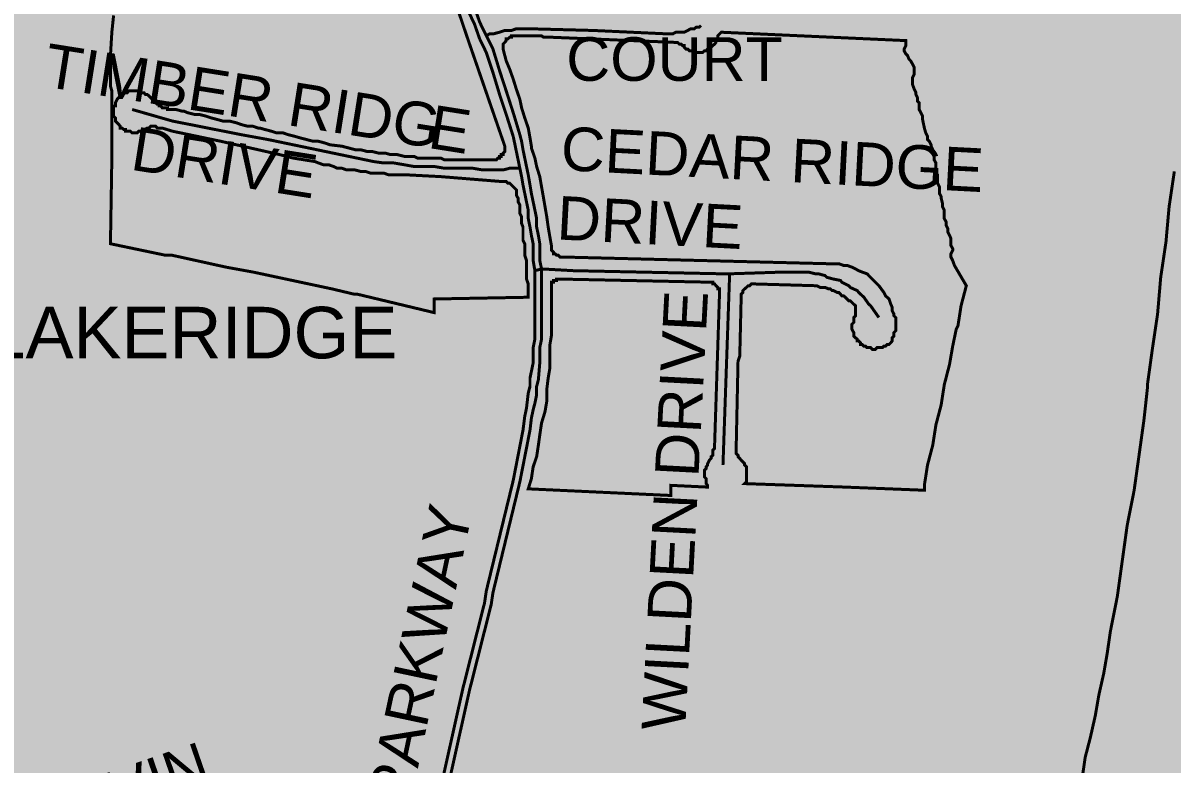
# Model space of a CAD drawing. Header units: millimetres. Extents: x 10 to 1080, y 12 to 847.
# Drawn here: x 454.4 to 512.4, y 407.3 to 444.7 of the extents above; entities that cross this region are included whole.
import ezdxf

# ---------------------------------------------------------------- set-up
doc = ezdxf.new("R2010")
doc.units = ezdxf.units.MM

msp = doc.modelspace()

# ---------------------------------------------------------------- hatches: boundary and pattern name
at = {"layer": 'H', "linetype": 'CONTINUOUS'}
for points in [[(802.375, 724.076), (804.333, 708.572), (819.82, 705.362), (834.637, 704.674), (846.243, 705.362), (859.861, 713.74), (871.467, 723.388), (876.635, 727.287), (891.452, 733.125), (894.662, 722.806), (899.231, 711.2), (902.458, 678.268), (906.939, 654.985), (912.777, 635.6), (903.041, 631.79), (870.797, 623.394), (843.703, 613.075), (834.037, 605.614), (852.17, 570.142), (848.607, 566.244), (849.207, 566.244), (834.637, 551.692), (840.475, 538.815), (802.711, 488.438), (802.217, 489.126), (800.435, 493.007), (798.83, 497.082), (795.355, 502.25), (792.215, 505.213), (789.005, 508.088), (786.289, 511.722), (784.437, 515.532), (783.078, 519.677), (782.391, 521.723), (780.874, 525.78), (778.334, 530.348), (775.794, 533.735), (773.007, 536.875), (769.955, 539.75), (766.727, 542.378), (763.27, 544.83), (759.707, 547.123), (755.985, 549.24), (754.115, 550.333), (752.263, 551.356), (750.305, 552.45), (748.365, 553.473), (746.407, 554.478), (744.467, 555.502), (742.615, 556.507), (740.657, 557.618), (739.652, 558.13), (732.525, 556.436), (732.79, 544.583), (726.264, 530.86), (723.142, 524.334), (722.207, 519.765), (722.877, 514.015), (725.593, 511.052), (734.219, 509.182), (736.177, 508.935), (733.302, 494.965), (732.278, 489.126), (728.98, 480.236), (737.605, 465.243), (747.518, 446.193), (733.548, 450.338), (730.409, 438.062), (720.76, 407.158), (717.885, 398.268), (714.745, 388.108), (713.475, 387.174), (712.047, 376.096), (715.945, 344.77), (716.615, 324.026), (716.439, 318.682), (723.388, 318.435), (731.608, 319.705), (737.358, 321.557), (743.373, 323.25), (749.635, 324.273), (754.962, 326.39), (761.488, 331.47), (750.641, 308.786), (742.95, 291.677), (741.257, 289.313), (754.715, 277.195), (760.801, 272.292), (760.73, 272.115), (769.444, 264.583), (777.487, 249.678), (794.597, 237.155), (804.333, 230.293), (811.777, 224.032), (798.054, 219.957), (781.473, 215.988), (770.043, 212.602), (757.502, 208.033), (746.072, 201.172), (734.06, 195.404), (725.082, 194.91), (725.258, 194.134), (725.593, 192.105), (725.752, 188.048), (725.17, 184.062), (724.905, 183.392), (714.587, 181.698), (699.17, 173.743), (696.295, 178.312), (682.078, 173.143), (680.879, 176.53), (652.868, 161.713), (660.647, 138.007), (660.4, 137.83), (656.749, 135.467), (653.203, 133.103), (649.552, 130.722), (645.918, 128.358), (642.285, 125.977), (638.634, 123.702), (635, 121.32), (631.349, 118.957), (627.803, 116.664), (624.152, 114.3), (620.942, 115.394), (619.584, 117.51), (618.402, 119.556), (617.22, 121.744), (616.038, 123.702), (614.68, 125.977), (613.569, 128.27), (612.299, 130.475), (610.958, 132.415), (609.424, 134.197), (608.154, 136.066), (606.795, 138.254), (605.367, 140.035), (603.673, 143.087), (601.892, 144.445), (599.863, 145.715), (598.17, 147.496), (596.724, 149.26), (595.118, 151.042), (593.513, 152.647), (591.22, 153.846), (589.439, 155.187), (587.675, 156.545), (586.052, 158.415), (585.717, 160.778), (585.047, 162.895), (584.112, 165.1), (582.172, 166.194), (580.549, 167.887), (579.543, 169.845), (578.785, 171.962), (577.762, 173.902), (576.668, 175.772), (575.398, 177.553), (573.775, 178.982), (571.659, 182.457), (568.784, 186.778), (566.932, 189.988), (565.82, 194.486), (564.462, 203.87), (563.704, 208.527), (563.88, 211.332), (563.704, 215.477), (563.457, 217.77), (563.28, 220.133), (563.368, 222.426), (563.28, 224.614), (562.857, 227.418), (561.675, 229.694), (560.828, 232.586), (561.428, 234.774), (561.852, 237.825), (561.922, 240.206), (561.587, 242.658), (561.763, 245.286), (562.01, 247.65), (561.852, 250.278), (561.164, 254.423), (561.922, 257.052), (562.522, 259.256), (562.275, 261.532), (561.499, 263.56), (560.405, 265.518), (559.805, 267.882), (559.223, 270.175), (557.953, 273.297), (556.26, 274.92), (554.814, 277.53), (554.39, 280), (553.72, 282.363), (552.962, 284.656), (551.85, 286.508), (550.668, 288.713), (549.222, 291.165), (547.194, 292.947), (545.412, 294.552), (543.56, 296.422), (543.719, 298.697), (542.537, 300.655), (540.42, 302.348), (538.057, 304.976), (535.34, 306.405), (532.553, 307.763), (530.26, 309.545), (528.232, 310.903), (526.874, 312.755), (526.45, 314.872), (524.51, 315.807), (522.305, 316.054), (518.248, 316.565), (515.779, 316.9), (513.592, 317.324), (511.387, 317.923), (508.935, 318.17), (507.153, 316.988), (506.465, 314.96), (505.037, 313.267), (503.255, 311.997), (501.897, 310.303), (500.292, 308.698), (498.422, 307.587), (496.658, 306.07), (495.212, 304.377), (494.453, 302.348), (493.942, 299.896), (493.607, 297.603), (493.942, 295.24), (494.453, 293.123), (495.212, 290.83), (495.723, 288.625), (494.03, 286.508), (493.342, 284.304), (491.649, 281.693), (489.462, 280.846), (485.14, 280.423), (481.577, 280.582), (479.637, 281.852), (478.102, 283.457), (476.673, 285.08), (475.068, 286.773), (472.863, 287.267), (470.658, 286.685), (468.965, 285.238), (467.184, 283.88), (465.067, 282.875), (463.462, 281.34), (464.732, 279.488), (466.602, 278.306), (468.63, 277.372), (469.724, 275.502), (468.877, 273.385), (467.095, 272.027), (463.973, 269.663), (462.104, 268.058), (460.075, 266.876), (457.958, 266.1), (455.665, 265.606), (452.702, 266.277), (450.674, 267.212), (448.469, 267.635), (444.835, 268.482), (442.718, 268.993), (440.514, 268.393), (436.792, 268.217), (434.763, 268.905), (432.805, 269.998), (431.465, 271.78), (432.647, 273.72), (433.405, 275.925), (433.317, 278.218), (432.805, 280.335), (432.894, 282.963), (431.959, 285.327), (428.925, 284.568), (426.72, 283.88), (424.603, 283.457), (421.375, 283.968), (419.188, 284.392), (417.072, 284.903), (415.025, 285.926), (412.838, 286.685), (410.792, 287.62), (409.698, 289.56), (409.875, 291.765), (410.298, 293.97), (410.298, 296.157), (409.61, 298.203), (408.252, 300.143), (406.4, 301.66), (404.53, 303.107), (402.837, 304.712), (400.897, 305.823), (399.715, 307.675), (400.297, 309.792), (399.962, 311.997), (397.845, 313.355), (395.905, 314.537), (394.547, 316.318), (393.1, 318.1), (391.672, 319.793), (390.225, 321.398), (388.108, 322.668), (386.592, 324.185), (385.057, 325.878), (383.452, 327.325), (381.582, 328.595), (379.465, 329.265), (378.125, 331.047), (378.037, 333.252), (377.349, 335.368), (375.92, 336.973), (374.05, 338.332), (372.11, 339.425), (370.152, 340.536), (368.035, 341.383), (365.919, 341.965), (363.555, 341.63), (361.615, 340.607), (359.745, 338.914), (357.875, 337.82), (355.935, 336.797), (353.818, 335.703), (351.878, 334.522), (350.255, 332.652), (348.915, 330.8), (347.98, 328.754), (347.133, 326.637), (345.599, 325.032), (343.323, 324.785), (340.184, 324.785), (337.732, 325.367), (335.615, 324.185), (334.522, 322.333), (334.433, 320.128), (334.098, 317.923), (332.899, 315.807), (331.805, 313.866), (330.958, 311.75), (330.712, 309.545), (330.288, 307.252), (329.935, 304.976), (329.688, 302.683), (329.018, 300.39), (328.083, 298.203), (327.325, 296.157), (327.06, 293.97), (328.665, 292.347), (329.935, 290.583), (328.665, 288.802), (326.39, 287.955), (323.25, 287.778), (321.045, 288.29), (319.864, 290.23), (318.682, 292.276), (316.812, 293.705), (314.025, 294.975), (311.732, 295.487), (309.615, 295.91), (307.763, 297.092), (306.405, 299.05), (305.47, 300.99), (304.712, 303.107), (303.689, 305.135), (301.995, 306.405), (300.302, 307.852), (298.962, 309.545), (297.268, 307.94), (296.422, 305.894), (293.282, 304.2), (291.5, 305.558), (289.648, 306.828), (287.69, 307.852), (287.267, 309.968), (287.69, 312.173), (285.75, 313.09), (283.457, 313.602), (281.34, 314.202), (279.224, 315.295), (278.642, 317.5), (277.954, 319.617), (276.013, 321.222), (274.144, 319.793), (272.874, 317.923), (269.998, 319.193), (268.217, 320.64), (266.435, 321.98), (263.984, 324.45), (262.202, 325.72), (260.862, 327.484), (261.108, 329.688), (261.867, 331.893), (262.714, 334.01), (262.467, 337.644), (261.532, 339.602), (260.597, 341.718), (258.992, 343.323), (255.94, 345.352), (253.065, 346.71), (251.195, 347.892), (249.167, 348.827), (248.92, 351.032), (250.19, 352.884), (251.707, 354.842), (254.088, 354.93), (255.782, 356.358), (257.969, 356.623), (260.174, 357.117), (261.444, 359.234), (261.779, 361.527), (261.62, 363.732), (260.438, 365.584), (258.992, 367.277), (256.117, 367.63), (255.429, 369.746), (254.088, 371.44), (252.307, 372.957), (250.525, 374.227), (248.497, 374.826), (247.138, 376.767), (248.162, 378.707), (247.385, 381), (245.78, 382.517), (245.622, 384.81), (244.687, 386.75), (243.575, 388.796), (242.235, 390.56), (241.035, 392.43), (239.518, 394.212), (239.43, 396.416), (240.453, 398.533), (240.612, 401.144), (240.788, 403.86), (239.43, 405.888), (238.584, 408.005), (236.467, 409.452), (235.038, 411.304), (233.08, 412.838), (233.168, 415.202), (234.103, 417.318), (235.462, 419.276), (236.978, 421.04), (238.072, 422.998), (237.825, 425.274), (237.49, 427.902), (236.22, 429.683), (234.527, 431.377), (232.657, 433.246), (230.628, 434.587), (229.182, 436.28), (227.489, 437.815), (226.219, 439.667), (224.79, 441.537), (223.943, 443.742), (222.92, 445.77), (220.98, 447.216), (218.775, 448.557), (216.57, 449.827), (214.365, 450.25), (212.249, 450.427), (209.797, 450.515), (206.163, 450.427), (203.87, 451.026), (201.595, 450.338), (199.972, 448.31), (201.665, 446.705), (199.549, 444.588), (196.938, 445.347), (194.822, 445.435), (192.105, 444.923), (189.054, 445.012), (187.202, 443.406), (184.908, 442.472), (182.88, 441.113), (181.01, 439.596), (179.317, 438.15), (177.288, 437.056), (175.084, 436.457), (173.055, 435.522), (170.762, 434.675), (168.575, 434.852), (166.793, 436.545), (165.947, 438.82), (165.259, 440.937), (163.142, 442.048), (160.955, 442.56), (158.574, 442.383), (156.369, 441.713), (154.005, 440.778), (151.377, 440.267), (148.59, 440.267), (146.385, 439.843), (145.45, 437.727), (145.115, 435.522), (142.663, 436.122), (142.152, 438.326), (140.458, 439.932), (138.43, 441.113), (136.472, 442.207), (134.285, 442.807), (131.745, 442.048), (128.605, 441.537), (126.153, 441.872), (123.525, 441.784), (121.497, 442.983), (120.05, 444.588), (117.775, 445.012), (116.082, 446.528), (116.152, 448.822), (114.124, 450.938), (112.607, 453.214), (111.425, 454.995), (110.155, 456.777), (108.797, 458.47), (107.527, 460.252), (106.257, 461.945), (104.898, 463.726), (103.54, 465.42), (102.182, 467.113), (100.842, 468.806), (99.572, 470.57), (98.213, 472.264), (95.585, 475.738), (93.133, 479.213), (90.682, 482.776), (88.477, 486.41), (86.448, 490.132), (84.578, 494.03), (83.062, 498.016), (81.527, 502.92), (80.433, 507.065), (79.498, 511.298), (78.74, 515.532), (78.228, 519.853), (77.805, 524.175), (77.558, 528.496), (77.47, 532.8), (77.558, 534.917), (77.558, 537.122), (77.717, 539.238), (77.893, 541.443), (78.052, 543.56), (78.317, 545.765), (78.564, 547.882), (79.252, 552.115), (80.098, 556.348), (81.192, 560.582), (82.374, 564.727), (84.402, 570.054), (86.448, 573.793), (87.63, 575.645), (117.687, 575.645), (138.007, 572.435), (144.445, 544.23), (141.905, 543.225), (154.764, 537.88), (160.443, 536.028), (171.185, 535.693), (189.318, 535.34), (206.834, 533.912), (226.06, 527.897), (227.842, 532.888), (253.912, 548.552), (259.239, 550.333), (265.677, 550.668), (269.575, 552.115), (277.019, 556.772), (283.122, 559.223), (290.989, 559.982), (306.317, 558.553), (306.652, 558.288), (307.005, 558.624), (310.885, 558.888), (317.659, 563.122), (325.543, 568.113), (333.745, 573.528), (338.825, 576.827), (341.365, 576.756), (344.928, 576.068), (348.492, 574.71), (351.949, 572.858), (355.759, 569.718), (358.228, 566.173), (359.234, 564.303), (360.257, 562.363), (362.462, 558.8), (365.425, 555.925), (369.993, 554.32), (376.255, 554.478), (378.46, 554.902), (380.577, 555.325), (382.782, 555.748), (384.898, 556.013), (387.773, 556.436), (392.007, 557.107), (396.064, 558.042), (400.138, 559.135), (404.107, 560.405), (408.005, 561.852), (411.903, 563.457), (415.713, 565.238), (419.435, 567.09), (423.069, 569.048), (424.18, 569.63), (421.128, 576.333), (406.224, 573.952), (411.057, 595.383), (409.452, 607.06), (401.408, 603.85), (401.832, 611.893), (404.618, 612.74), (404.195, 626.022), (394.882, 630.432), (373.539, 618.737), (369.482, 635.67), (377.19, 651.845), (407.405, 673.276), (407.829, 671.23), (482.177, 704.003), (500.715, 623.323), (501.227, 623.57), (505.372, 625.863), (509.182, 627.892), (512.992, 630.008), (516.802, 632.037), (520.612, 634.065), (522.552, 635.088), (524.422, 636.094), (526.362, 637.117), (528.232, 638.14), (530.172, 639.233), (532.042, 640.256), (534.335, 641.438), (544.495, 629.585), (550.422, 631.613), (546.523, 639.568), (541.532, 645.336), (541.602, 645.407), (545.412, 647.453), (549.222, 649.57), (553.032, 651.598), (556.772, 653.627), (560.582, 655.743), (564.392, 657.772), (568.202, 659.888), (572.012, 661.917), (575.733, 664.034), (579.543, 666.15), (583.353, 668.196), (587.163, 670.313), (590.885, 672.342), (596.724, 674.458), (601.133, 674.458), (603.338, 674.458), (605.455, 674.37), (607.642, 674.194), (609.847, 674.123), (611.964, 674.035), (614.168, 673.858), (616.373, 673.7), (618.49, 673.612), (620.695, 673.435), (622.882, 673.347), (624.999, 673.276), (629.32, 673.188), (633.642, 673.276), (637.875, 673.523), (642.108, 673.947), (646.254, 674.617), (650.399, 675.728), (653.627, 676.734), (657.684, 678.18), (661.67, 679.873), (665.568, 681.743), (669.378, 683.772), (673.1, 685.976), (676.734, 688.252), (680.297, 690.704), (683.683, 693.42), (687.07, 696.136), (690.192, 699.1), (693.332, 702.063), (696.207, 705.273), (699.082, 708.572), (701.71, 711.958), (705.785, 710.53), (709.842, 708.995), (713.74, 707.214), (717.638, 705.362), (721.448, 703.333), (723.988, 701.798), (729.403, 707.302), (742.35, 719.578), (751.999, 718.908), (767.503, 733.725), (785.618, 751.84), (797.207, 740.234), (802.375, 724.076), (802.375, 724.076)], [(531.865, 510.205), (534.67, 510.205), (538.48, 510.205), (538.568, 510.205), (538.639, 510.205), (538.727, 510.117), (538.815, 510.117), (538.903, 510.028), (538.903, 509.94), (538.992, 509.87), (538.992, 509.782), (539.062, 509.782), (538.992, 506.642), (538.903, 503.855), (538.815, 497.082), (538.727, 494.206), (538.639, 491.243), (538.48, 483.023), (538.48, 482.935), (538.48, 482.847), (538.48, 482.776), (538.392, 482.688), (538.304, 482.6), (538.304, 482.512), (538.215, 482.512), (538.145, 482.424), (537.968, 482.424), (528.32, 482.688), (523.152, 482.6), (520.788, 482.6), (520.7, 482.6), (520.277, 482.6), (519.254, 482.512), (519.095, 482.424), (518.918, 482.424), (518.742, 482.353), (518.672, 482.265), (518.583, 482.177), (518.495, 482.088), (518.495, 482), (518.407, 482), (518.407, 481.93), (518.319, 481.93), (518.319, 481.842), (518.319, 481.753), (518.248, 481.753), (518.248, 481.665), (518.248, 481.577), (518.16, 481.577), (518.16, 481.506), (518.16, 481.418), (518.248, 481.33), (518.248, 481.242), (518.248, 481.154), (518.248, 481.083), (518.248, 480.995), (518.319, 480.995), (518.319, 480.907), (518.319, 480.818), (518.407, 480.818), (518.407, 480.73), (518.407, 480.66), (518.495, 480.66), (518.583, 480.572), (518.672, 480.483), (518.742, 480.483), (518.742, 480.395), (518.83, 480.395), (518.918, 480.395), (518.918, 480.307), (519.007, 480.307), (519.095, 480.307), (519.165, 480.307), (519.254, 480.307), (519.342, 480.307), (519.43, 480.307), (519.518, 480.307), (519.589, 480.307), (519.677, 480.307), (519.677, 480.395), (519.765, 480.395), (519.853, 480.395), (519.853, 480.483), (519.942, 480.483), (520.012, 480.483), (520.012, 480.572), (520.1, 480.572), (520.1, 480.66), (520.188, 480.66), (520.188, 480.73), (520.277, 480.73), (520.277, 480.818), (520.365, 480.907), (520.435, 480.995), (520.435, 481.083), (520.524, 481.083), (520.524, 481.154), (520.612, 481.154), (520.7, 481.242), (520.788, 481.242), (520.788, 481.33), (520.859, 481.33), (520.947, 481.33), (521.035, 481.33), (521.123, 481.33), (521.212, 481.33), (521.282, 481.33), (521.282, 481.418), (521.37, 481.418), (521.458, 481.418), (521.547, 481.418), (523.24, 481.506), (524.175, 481.506), (524.51, 481.506), (528.32, 481.418), (533.488, 481.33), (538.057, 481.242), (538.145, 481.242), (538.215, 481.154), (538.304, 481.154), (538.392, 481.083), (538.392, 480.995), (538.48, 480.907), (538.304, 470.923), (538.145, 464.573), (538.145, 462.88), (538.145, 459.405), (538.057, 455.683), (537.968, 453.143), (537.88, 450.003), (537.88, 449.068), (537.88, 446.952), (537.792, 443.988), (537.722, 439.596), (537.722, 438.82), (537.722, 437.903), (537.545, 428.502), (537.545, 425.962), (537.457, 419.77), (537.457, 418.253), (537.457, 417.583), (537.457, 416.983), (537.457, 416.313), (537.457, 415.713), (537.457, 415.043), (537.457, 414.355), (537.457, 413.773), (537.457, 413.085), (537.457, 412.415), (537.457, 409.875), (537.457, 409.187), (537.457, 407.917), (537.457, 407.247), (537.457, 407.07), (537.457, 406.576), (537.457, 405.977), (537.457, 405.306), (537.457, 405.218), (537.457, 405.13), (537.457, 405.042), (537.369, 404.883), (537.369, 404.795), (537.298, 404.707), (537.298, 404.618), (537.21, 404.53), (537.21, 404.46), (537.122, 404.372), (537.034, 404.283), (536.945, 404.283), (536.875, 404.195), (536.787, 404.107), (536.698, 404.107), (536.61, 404.036), (536.522, 404.036), (536.452, 403.948), (536.363, 403.948), (536.275, 403.948), (535.764, 403.772), (535.34, 403.684), (534.829, 403.613), (534.335, 403.437), (533.912, 403.348), (533.735, 403.348), (533.4, 403.26), (532.888, 403.19), (532.465, 403.102), (531.954, 403.013), (531.53, 402.925), (531.019, 402.766), (530.684, 402.766), (530.525, 402.678), (530.102, 402.59), (529.59, 402.502), (529.078, 402.502), (528.655, 402.414), (528.144, 402.343), (527.632, 402.255), (527.473, 402.255), (527.209, 402.167), (526.715, 402.078), (520.788, 401.99), (517.984, 401.99), (517.984, 400.65), (523.328, 400.808), (527.632, 400.897), (527.72, 400.897), (527.808, 400.897), (527.808, 400.808), (527.985, 400.808), (528.055, 400.72), (528.055, 400.65), (528.144, 400.562), (528.232, 400.473), (528.232, 400.385), (528.232, 400.297), (528.32, 399.874), (528.408, 399.38), (528.479, 398.868), (528.479, 398.357), (528.479, 397.845), (528.479, 397.334), (528.479, 396.84), (528.479, 396.328), (528.479, 396.064), (528.408, 395.817), (528.408, 395.305), (528.32, 394.794), (528.232, 394.3), (528.055, 393.788), (527.985, 393.277), (527.808, 392.853), (527.72, 392.342), (527.562, 391.83), (527.385, 391.407), (527.138, 390.913), (526.962, 390.49), (522.905, 391.583), (522.728, 391.672), (517.984, 392.942), (517.137, 393.277), (514.597, 394.212), (509.693, 395.57), (507.4, 396.152), (505.46, 397.175), (505.707, 398.18), (506.042, 399.203), (506.307, 400.297), (506.554, 401.32), (506.818, 402.414), (507.065, 403.437), (507.312, 404.46), (507.577, 405.553), (507.824, 406.576), (508, 407.67), (508.247, 408.693), (508.512, 409.787), (508.67, 410.81), (508.935, 411.903), (509.094, 412.926), (509.27, 414.02), (509.605, 415.802), (509.852, 417.583), (510.117, 419.347), (510.452, 421.128), (510.699, 422.91), (510.963, 424.692), (511.122, 426.297), (511.122, 426.473), (511.387, 428.237), (511.634, 430.018), (511.81, 431.888), (512.057, 433.67), (512.233, 435.434), (512.48, 437.215), (512.48, 437.903), (512.657, 438.997), (512.815, 440.778), (512.992, 442.63), (513.168, 444.412), (513.327, 446.193), (513.415, 447.975), (513.592, 449.827), (513.662, 452.208), (513.662, 454.572), (513.592, 456.953), (513.415, 459.916), (513.415, 460.34), (512.815, 464.22), (512.745, 471.84), (512.745, 487.927), (512.657, 509.517), (514.597, 509.517), (515.197, 509.517), (515.197, 510.364), (520.7, 510.293), (527.385, 510.205), (527.985, 510.205), (528.479, 510.205), (531.865, 510.205), (531.865, 510.205)], [(460.252, 451.185), (460.322, 451.185), (460.498, 451.185), (460.587, 451.185), (460.675, 451.185), (460.745, 451.185), (460.834, 451.273), (460.922, 451.273), (461.01, 451.273), (461.098, 451.362), (461.169, 451.362), (461.257, 451.362), (461.345, 451.362), (461.433, 451.362), (461.522, 451.362), (461.592, 451.362), (461.945, 451.273), (463.462, 450.938), (469.053, 449.827), (472.264, 449.245), (472.352, 449.245), (472.44, 449.245), (472.528, 449.245), (472.599, 449.157), (472.687, 449.157), (472.863, 449.157), (472.952, 449.157), (473.022, 449.157), (473.11, 449.157), (473.71, 449.157), (473.798, 449.157), (473.869, 449.157), (473.957, 449.157), (474.045, 449.157), (474.133, 449.157), (474.222, 449.157), (474.292, 449.157), (474.38, 449.157), (474.468, 449.157), (474.557, 449.157), (474.645, 449.068), (474.715, 449.068), (474.804, 448.98), (474.892, 448.98), (474.98, 448.91), (475.068, 448.822), (475.139, 448.733), (475.139, 448.645), (475.227, 448.557), (475.227, 448.486), (475.315, 448.398), (476.832, 443.9), (478.702, 438.485), (478.702, 438.397), (478.702, 438.326), (478.702, 438.238), (478.614, 438.15), (478.614, 438.062), (478.525, 438.062), (478.525, 437.974), (478.455, 437.974), (478.455, 437.903), (478.367, 437.903), (478.278, 437.815), (478.19, 437.815), (478.102, 437.815), (478.032, 437.815), (477.943, 437.815), (477.855, 437.815), (476.673, 437.815), (476.409, 437.815), (476.25, 437.815), (476.074, 437.815), (475.915, 437.815), (475.65, 437.815), (475.492, 437.903), (475.227, 437.903), (475.068, 437.903), (474.892, 437.903), (474.715, 437.903), (474.292, 437.903), (474.133, 437.974), (473.869, 437.974), (473.622, 437.974), (473.287, 438.062), (472.952, 438.062), (472.687, 438.15), (472.352, 438.15), (472.017, 438.238), (471.752, 438.238), (471.417, 438.326), (471.17, 438.326), (470.835, 438.397), (470.482, 438.485), (469.9, 438.573), (469.635, 438.662), (469.3, 438.75), (469.053, 438.75), (468.718, 438.82), (468.365, 438.908), (468.118, 438.997), (467.783, 439.085), (467.519, 439.173), (467.184, 439.173), (466.937, 439.244), (466.602, 439.332), (466.337, 439.42), (466.249, 439.42), (466.002, 439.508), (465.755, 439.508), (465.402, 439.596), (465.155, 439.667), (464.82, 439.755), (464.485, 439.755), (464.22, 439.843), (463.885, 439.932), (463.638, 440.02), (463.285, 440.09), (463.038, 440.09), (462.703, 440.178), (462.527, 440.267), (462.439, 440.267), (462.104, 440.355), (461.945, 440.355), (461.857, 440.355), (461.768, 440.355), (461.68, 440.355), (461.68, 440.443), (461.592, 440.443), (461.522, 440.443), (461.433, 440.443), (461.345, 440.514), (461.257, 440.514), (461.257, 440.602), (461.169, 440.602), (461.098, 440.69), (461.01, 440.778), (460.922, 440.866), (460.834, 440.937), (460.745, 441.025), (460.675, 441.113), (460.587, 441.113), (460.498, 441.202), (460.41, 441.202), (460.322, 441.202), (460.252, 441.29), (460.163, 441.29), (460.075, 441.29), (459.899, 441.29), (459.828, 441.29), (459.74, 441.29), (459.652, 441.202), (459.564, 441.202), (459.405, 441.113), (459.317, 441.025), (459.317, 440.937), (459.228, 440.937), (459.14, 440.866), (459.052, 440.69), (459.052, 440.602), (459.052, 440.514), (458.982, 440.514), (458.982, 440.443), (458.982, 440.355), (458.982, 440.178), (458.982, 440.09), (458.982, 440.02), (459.052, 439.932), (459.052, 439.843), (459.052, 439.755), (459.14, 439.667), (459.228, 439.596), (459.317, 439.508), (459.317, 439.42), (459.405, 439.42), (459.475, 439.332), (459.564, 439.332), (459.564, 439.244), (459.652, 439.244), (459.74, 439.244), (459.828, 439.244), (459.899, 439.173), (459.987, 439.173), (460.075, 439.173), (460.163, 439.173), (460.252, 439.244), (460.322, 439.244), (460.41, 439.244), (460.498, 439.332), (460.587, 439.332), (460.675, 439.42), (460.745, 439.42), (460.834, 439.508), (460.922, 439.508), (461.098, 439.508), (461.169, 439.42), (461.257, 439.42), (461.345, 439.42), (461.433, 439.42), (461.945, 439.244), (462.792, 439.085), (464.397, 438.75), (467.36, 438.062), (468.03, 437.903), (469.142, 437.727), (469.3, 437.638), (469.565, 437.55), (469.812, 437.55), (470.059, 437.48), (470.235, 437.392), (470.482, 437.392), (470.747, 437.303), (470.994, 437.303), (471.17, 437.303), (471.417, 437.215), (471.682, 437.215), (471.928, 437.127), (472.105, 437.127), (472.352, 437.127), (472.599, 437.127), (472.863, 437.056), (473.11, 437.056), (473.287, 437.056), (473.534, 437.056), (473.798, 437.056), (475.492, 436.968), (478.525, 436.704), (478.614, 436.704), (478.702, 436.704), (478.79, 436.704), (478.878, 436.633), (478.949, 436.633), (479.037, 436.545), (479.125, 436.457), (479.213, 436.368), (479.302, 436.28), (479.302, 436.21), (479.302, 436.033), (479.372, 435.857), (479.372, 435.698), (479.46, 435.522), (479.46, 435.363), (479.46, 435.187), (479.46, 435.098), (479.548, 434.94), (479.548, 434.763), (479.548, 434.587), (479.637, 434.428), (479.637, 434.252), (479.637, 434.093), (479.637, 433.917), (479.637, 433.74), (479.725, 433.582), (479.725, 433.405), (479.725, 433.246), (479.725, 433.07), (479.725, 432.982), (479.795, 432.735), (479.795, 432.47), (479.795, 432.223), (479.795, 432.047), (479.795, 431.8), (479.884, 431.553), (479.884, 431.288), (479.884, 431.13), (479.884, 430.865), (475.139, 430.777), (475.139, 430.107), (471.258, 431.042), (471.082, 431.042), (469.988, 431.288), (466.002, 432.135), (464.644, 432.4), (461.945, 432.982), (461.592, 432.982), (458.805, 433.582), (458.893, 437.903), (458.893, 439.508), (458.893, 439.843), (458.893, 440.178), (458.893, 440.267), (458.893, 440.355), (458.893, 440.866), (458.893, 441.29), (458.805, 441.537), (458.805, 441.872), (458.805, 443.054), (458.893, 444.253), (458.982, 445.1), (458.982, 445.77), (459.052, 446.617), (459.052, 446.705), (459.052, 447.71), (459.052, 448.486), (458.982, 449.245), (459.052, 450.092), (459.052, 450.338), (459.14, 450.674), (459.14, 450.938), (459.14, 451.185), (459.14, 451.873), (459.14, 452.12), (459.14, 452.367), (459.14, 452.455), (459.475, 452.455), (459.475, 452.367), (459.405, 452.296), (459.475, 452.208), (459.475, 452.12), (459.475, 452.032), (459.475, 451.944), (459.475, 451.873), (459.564, 451.785), (459.564, 451.697), (459.652, 451.608), (459.652, 451.52), (459.74, 451.52), (459.828, 451.45), (459.828, 451.362), (459.899, 451.362), (459.987, 451.273), (460.075, 451.273), (460.163, 451.185), (460.252, 451.185), (460.252, 451.185)], [(481.665, 444.077), (480.219, 444.077), (479.795, 445.347), (479.372, 444.077), (478.032, 444.077), (479.125, 443.23), (478.702, 441.872), (479.795, 442.718), (480.995, 441.872), (480.572, 443.23), (481.665, 444.077), (481.665, 444.077)], [(498.845, 443.318), (498.934, 443.142), (499.022, 443.054), (499.11, 442.895), (499.198, 442.807), (499.269, 442.63), (499.357, 442.472), (499.357, 442.383), (499.357, 442.207), (499.357, 442.136), (499.269, 441.96), (499.269, 441.784), (499.269, 441.625), (499.357, 441.36), (499.445, 441.202), (499.445, 441.113), (499.533, 440.937), (499.533, 440.778), (499.622, 440.69), (499.622, 440.514), (499.622, 440.355), (499.692, 440.178), (499.78, 440.02), (499.78, 439.843), (499.868, 439.42), (499.957, 439.173), (500.045, 438.997), (500.045, 438.82), (500.115, 438.75), (500.204, 438.573), (500.204, 438.485), (500.292, 438.326), (500.38, 438.15), (500.38, 437.903), (500.38, 437.815), (500.468, 437.638), (500.468, 437.48), (500.468, 437.392), (500.468, 437.127), (500.539, 437.056), (500.539, 436.968), (500.539, 436.792), (500.539, 436.633), (500.627, 436.457), (500.627, 436.368), (500.627, 436.21), (500.627, 436.122), (500.715, 435.945), (500.715, 435.857), (500.803, 435.61), (500.803, 435.434), (500.892, 435.275), (500.892, 435.187), (500.892, 435.01), (500.892, 434.852), (500.962, 434.675), (500.962, 434.516), (501.05, 434.34), (501.05, 434.164), (501.138, 434.005), (501.227, 433.828), (501.227, 433.67), (501.227, 433.493), (501.315, 433.317), (501.315, 433.246), (501.227, 433.07), (501.227, 432.894), (501.315, 432.735), (501.385, 432.47), (501.985, 431.465), (501.738, 430.442), (501.562, 429.436), (501.474, 429.26), (501.315, 428.413), (501.138, 427.478), (500.892, 426.473), (500.715, 425.45), (500.468, 424.427), (500.292, 423.422), (500.045, 422.398), (499.868, 421.393), (499.868, 421.128), (495.882, 421.305), (490.802, 421.464), (490.89, 421.552), (490.89, 421.64), (490.89, 421.728), (490.89, 421.816), (490.89, 421.887), (490.89, 421.975), (490.89, 422.063), (490.89, 422.152), (490.89, 422.24), (490.89, 422.31), (490.802, 422.398), (490.802, 422.487), (490.732, 422.575), (490.643, 422.663), (490.555, 422.734), (490.467, 422.822), (490.467, 422.91), (490.379, 422.998), (490.379, 423.086), (490.379, 423.157), (490.379, 423.245), (490.379, 423.333), (490.379, 423.422), (490.379, 423.51), (490.467, 427.655), (490.555, 427.902), (490.643, 430.865), (490.643, 430.953), (490.643, 431.042), (490.732, 431.13), (490.732, 431.2), (490.802, 431.288), (490.89, 431.377), (490.978, 431.465), (491.067, 431.465), (491.155, 431.553), (491.225, 431.553), (491.314, 431.553), (494.365, 431.465), (494.453, 431.465), (494.612, 431.377), (494.7, 431.377), (494.788, 431.377), (494.877, 431.377), (495.035, 431.288), (495.124, 431.288), (495.212, 431.2), (495.3, 431.2), (495.459, 431.13), (495.547, 431.13), (495.635, 431.042), (495.723, 430.953), (495.812, 430.953), (495.882, 430.865), (495.97, 430.777), (496.058, 430.706), (496.147, 430.706), (496.235, 430.618), (496.305, 430.53), (496.394, 430.442), (496.394, 430.354), (496.394, 430.283), (496.394, 430.195), (496.394, 430.107), (496.394, 430.018), (496.394, 429.93), (496.305, 429.86), (496.305, 429.772), (496.305, 429.683), (496.305, 429.595), (496.235, 429.507), (496.235, 429.436), (496.235, 429.348), (496.235, 429.26), (496.305, 429.084), (496.305, 429.013), (496.305, 428.925), (496.394, 428.837), (496.482, 428.748), (496.482, 428.66), (496.57, 428.66), (496.658, 428.59), (496.658, 428.502), (496.729, 428.502), (496.817, 428.413), (496.905, 428.413), (496.993, 428.325), (497.082, 428.325), (497.152, 428.325), (497.24, 428.237), (497.417, 428.237), (497.505, 428.325), (497.575, 428.325), (497.752, 428.325), (497.84, 428.413), (497.928, 428.413), (497.999, 428.502), (498.087, 428.502), (498.175, 428.59), (498.263, 428.66), (498.263, 428.748), (498.263, 428.837), (498.352, 428.925), (498.352, 429.013), (498.352, 429.084), (498.422, 429.172), (498.422, 429.26), (498.422, 429.348), (498.422, 429.436), (498.422, 429.595), (498.422, 429.683), (498.422, 429.772), (498.422, 429.86), (498.352, 429.93), (498.352, 430.018), (498.263, 430.195), (498.263, 430.283), (498.263, 430.354), (498.175, 430.53), (498.087, 430.777), (497.928, 430.953), (497.84, 431.13), (497.575, 431.465), (497.417, 431.624), (497.24, 431.8), (497.152, 431.888), (496.993, 432.047), (496.729, 432.135), (496.57, 432.223), (496.394, 432.312), (496.235, 432.4), (495.97, 432.47), (495.812, 432.47), (495.547, 432.558), (495.388, 432.558), (495.124, 432.558), (494.965, 432.558), (481.665, 432.894), (481.577, 432.894), (481.489, 432.894), (481.418, 432.982), (481.33, 432.982), (481.242, 433.07), (481.154, 433.07), (481.154, 433.158), (481.065, 433.246), (481.065, 433.317), (481.065, 433.405), (480.995, 433.917), (480.907, 434.428), (480.818, 434.94), (480.73, 435.434), (480.642, 435.945), (480.572, 436.457), (480.483, 436.968), (480.307, 437.48), (480.219, 437.903), (480.06, 438.397), (480.06, 438.485), (479.972, 438.908), (479.884, 439.42), (479.725, 439.932), (479.548, 440.443), (479.46, 440.866), (479.302, 441.36), (479.125, 441.872), (478.949, 442.383), (478.79, 442.807), (478.614, 443.406), (478.614, 443.477), (478.614, 443.565), (478.614, 443.653), (478.702, 443.742), (478.79, 443.83), (478.79, 443.9), (478.878, 443.9), (478.949, 443.988), (479.037, 443.988), (479.037, 444.077), (479.125, 444.077), (479.213, 444.077), (479.302, 444.077), (479.372, 444.077), (479.46, 444.077), (479.548, 444.077), (479.972, 444.077), (480.06, 444.077), (480.219, 444.077), (480.307, 444.077), (480.395, 444.077), (480.483, 444.077), (480.572, 444.077), (480.642, 443.988), (480.818, 443.988), (480.907, 443.988), (483.023, 443.9), (487.257, 443.742), (487.345, 443.742), (487.415, 443.742), (487.504, 443.653), (487.592, 443.653), (487.68, 443.565), (487.768, 443.565), (487.768, 443.477), (487.839, 443.406), (487.927, 443.406), (488.015, 443.318), (488.103, 443.318), (488.192, 443.318), (488.262, 443.23), (488.35, 443.23), (488.438, 443.23), (488.527, 443.23), (488.615, 443.23), (488.685, 443.23), (488.774, 443.318), (488.862, 443.318), (488.95, 443.406), (489.038, 443.406), (489.109, 443.477), (489.197, 443.565), (489.285, 443.653), (489.373, 443.742), (489.373, 443.83), (489.462, 443.9), (489.462, 443.988), (489.462, 444.077), (489.62, 444.253), (498.934, 443.83), (498.934, 443.653), (498.934, 443.565), (498.845, 443.406), (498.845, 443.318), (498.845, 443.318)], [(463.885, 439.244), (462.439, 439.244), (462.015, 440.514), (461.592, 439.244), (460.252, 439.244), (461.345, 438.397), (460.922, 437.056), (462.015, 437.903), (463.215, 437.056), (462.792, 438.397), (463.885, 439.244), (463.885, 439.244)], [(469.9, 437.974), (468.454, 437.974), (468.03, 439.244), (467.607, 437.974), (466.249, 437.974), (467.36, 437.127), (466.937, 435.786), (468.03, 436.633), (469.212, 435.786), (468.789, 437.127), (469.9, 437.974), (469.9, 437.974)], [(480.395, 436.88), (478.949, 436.88), (478.525, 438.15), (478.102, 436.88), (476.762, 436.88), (477.855, 436.033), (477.432, 434.675), (478.525, 435.522), (479.725, 434.675), (479.302, 436.033), (480.395, 436.88), (480.395, 436.88)], [(483.447, 433.74), (482, 433.74), (481.577, 435.01), (481.154, 433.74), (479.795, 433.74), (480.907, 432.894), (480.483, 431.553), (481.577, 432.4), (482.759, 431.553), (482.335, 432.894), (483.447, 433.74), (483.447, 433.74)], [(493.007, 431.288), (491.578, 431.288), (491.155, 432.558), (490.732, 431.288), (489.373, 431.288), (490.467, 430.442), (490.044, 429.084), (491.155, 429.93), (492.337, 429.084), (491.913, 430.442), (493.007, 431.288), (493.007, 431.288)], [(488.95, 421.393), (488.95, 421.305), (487.08, 421.393), (487.08, 420.882), (479.884, 421.217), (480.06, 421.728), (480.148, 422.31), (480.307, 422.822), (480.395, 423.422), (480.483, 423.933), (480.572, 424.515), (480.73, 425.115), (480.818, 425.626), (480.818, 426.208), (480.907, 426.808), (480.995, 427.32), (480.995, 427.902), (480.995, 428.502), (481.065, 429.013), (481.065, 429.595), (481.065, 430.195), (481.065, 430.706), (481.065, 431.288), (481.065, 431.377), (481.065, 431.465), (481.065, 431.553), (481.065, 431.624), (481.154, 431.624), (481.154, 431.712), (481.242, 431.712), (481.33, 431.712), (481.33, 431.8), (481.418, 431.8), (481.489, 431.8), (489.109, 431.624), (489.197, 431.624), (489.197, 431.553), (489.285, 431.553), (489.373, 431.465), (489.462, 431.377), (489.462, 431.288), (489.532, 431.288), (489.532, 431.2), (489.532, 431.13), (489.532, 431.042), (489.285, 423.422), (489.285, 423.333), (489.285, 423.245), (489.197, 423.157), (489.197, 423.086), (489.197, 422.998), (489.197, 422.91), (489.109, 422.822), (489.109, 422.734), (489.038, 422.663), (488.95, 422.487), (488.95, 422.398), (488.862, 422.31), (488.862, 422.24), (488.774, 422.152), (488.774, 422.063), (488.774, 421.975), (488.774, 421.887), (488.774, 421.816), (488.862, 421.728), (488.862, 421.64), (488.862, 421.552), (488.862, 421.464), (488.95, 421.393), (488.95, 421.393)], [(480.995, 427.143), (479.548, 427.143), (479.125, 428.413), (478.702, 427.143), (477.344, 427.143), (478.455, 426.297), (478.032, 424.938), (479.125, 425.785), (480.307, 424.938), (479.884, 426.297), (480.995, 427.143), (480.995, 427.143)], [(492.848, 424.268), (491.402, 424.268), (490.978, 425.538), (490.555, 424.268), (489.197, 424.268), (490.308, 423.422), (489.885, 422.063), (490.978, 422.91), (492.16, 422.063), (491.737, 423.422), (492.848, 424.268), (492.848, 424.268)], [(489.197, 409.787), (487.768, 409.787), (487.345, 411.057), (486.922, 409.787), (485.563, 409.787), (486.657, 408.94), (486.234, 407.582), (487.345, 408.428), (488.527, 407.582), (488.103, 408.94), (489.197, 409.787), (489.197, 409.787)]]:
    msp.add_hatch(color=256, dxfattribs=at).paths.add_polyline_path(points)

# ---------------------------------------------------------------- linework, layer by layer
at = {"layer": 'P'}
for points, const_width in [([(569.965, 654.138), (569.965, 546.029), (569.965, 437.903), (461.927, 437.903), (353.818, 437.903), (353.818, 492.002), (353.818, 546.029), (353.818, 654.138), (461.927, 654.138), (569.965, 654.138)], 0.602), ([(507.4, 584.041), (508.582, 574.305), (509.005, 569.736), (509.517, 562.028), (509.852, 552.379), (509.852, 546.029), (509.764, 542.219), (509.252, 529.855), (508.829, 515.796), (508.406, 505.46), (508.071, 497.681), (507.912, 492.76), (507.559, 484.135), (507.224, 473.975), (506.642, 463.391), (506.218, 457.8), (505.619, 450.268), (504.102, 436.298), (502.744, 425.291), (501.138, 415.378), (499.78, 407.247), (498.757, 401.585)], 0.376), ([(511.298, 514.526), (511.21, 508.088), (511.122, 500.38), (511.034, 493.36), (511.034, 487.345), (510.946, 480.748), (510.875, 475.156), (510.875, 468.63), (510.699, 455.26), (510.611, 449.333), (510.275, 443.159), (510.028, 439.508), (509.764, 436.633), (509.252, 431.553), (508.335, 424.692), (507.312, 417.759), (506.042, 411.057), (504.948, 405.218)], 0.376), ([(475.227, 449.933), (475.315, 449.58), (475.386, 449.333), (475.65, 448.575), (475.809, 448.063), (476.321, 446.617), (476.585, 446.123), (476.744, 445.611), (476.92, 445.188), (477.167, 444.676), (477.432, 443.918)], 0.151), ([(475.562, 450.003), (475.65, 449.756), (475.738, 449.421), (475.985, 448.663), (476.162, 448.151), (476.656, 446.705), (476.92, 446.193), (477.079, 445.77), (477.255, 445.276), (477.432, 444.765), (477.767, 444.077)], 0.151), ([(475.315, 448.398), (476.832, 443.918), (478.702, 438.503), (478.702, 438.415), (478.702, 438.326), (478.702, 438.238), (478.614, 438.15), (478.614, 438.079), (478.525, 438.079), (478.525, 437.991), (478.437, 437.991), (478.437, 437.903), (478.349, 437.903), (478.278, 437.815), (478.19, 437.815), (478.102, 437.815), (478.014, 437.815), (477.926, 437.815), (477.855, 437.815), (476.656, 437.815), (476.409, 437.815), (476.232, 437.815), (476.074, 437.815), (475.897, 437.815), (475.65, 437.815), (475.474, 437.903), (475.227, 437.903), (475.051, 437.903), (474.892, 437.903), (474.715, 437.903), (474.292, 437.903), (474.116, 437.991), (473.869, 437.991), (473.622, 437.991), (473.269, 438.079), (472.934, 438.079), (472.687, 438.15), (472.352, 438.15), (471.999, 438.238), (471.752, 438.238), (471.417, 438.326), (471.152, 438.326), (470.817, 438.415), (470.482, 438.503), (469.882, 438.573), (469.635, 438.662), (469.3, 438.75), (469.036, 438.75), (468.701, 438.838), (468.365, 438.926), (468.118, 438.997), (467.766, 439.085), (467.519, 439.173), (467.184, 439.173), (466.919, 439.261), (466.584, 439.349), (466.337, 439.42), (466.249, 439.42), (466.002, 439.508), (465.737, 439.508), (465.402, 439.596), (465.155, 439.685), (464.802, 439.773), (464.467, 439.773), (464.22, 439.843), (463.885, 439.932), (463.621, 440.02), (463.285, 440.108), (463.038, 440.108), (462.686, 440.196), (462.527, 440.267), (462.439, 440.267), (462.104, 440.355), (461.927, 440.355), (461.839, 440.355), (461.768, 440.355), (461.68, 440.355), (461.68, 440.443), (461.592, 440.443), (461.504, 440.443), (461.416, 440.443), (461.345, 440.531), (461.257, 440.531), (461.257, 440.619), (461.169, 440.619), (461.081, 440.69), (460.992, 440.778), (460.922, 440.866), (460.834, 440.955), (460.745, 441.043), (460.657, 441.113), (460.569, 441.113), (460.498, 441.202), (460.41, 441.202), (460.322, 441.202), (460.234, 441.29), (460.146, 441.29), (460.075, 441.29), (459.899, 441.29), (459.811, 441.29), (459.722, 441.29), (459.652, 441.202), (459.564, 441.202), (459.387, 441.113), (459.299, 441.043), (459.299, 440.955), (459.228, 440.955), (459.14, 440.866), (459.052, 440.69), (459.052, 440.619), (459.052, 440.531), (458.964, 440.531), (458.964, 440.443), (458.964, 440.355), (458.964, 440.196), (458.964, 440.108), (458.964, 440.02), (459.052, 439.932), (459.052, 439.843), (459.052, 439.773), (459.14, 439.685), (459.228, 439.596), (459.299, 439.508), (459.299, 439.42), (459.387, 439.42), (459.475, 439.349), (459.564, 439.349), (459.564, 439.261), (459.652, 439.261), (459.722, 439.261), (459.811, 439.261), (459.899, 439.173), (459.987, 439.173), (460.075, 439.173), (460.146, 439.173), (460.234, 439.261), (460.322, 439.261), (460.41, 439.261), (460.498, 439.349), (460.569, 439.349), (460.657, 439.42), (460.745, 439.42), (460.834, 439.508), (460.922, 439.508), (461.081, 439.508), (461.169, 439.42), (461.257, 439.42), (461.345, 439.42), (461.416, 439.42), (461.927, 439.261), (462.774, 439.085), (464.379, 438.75), (467.342, 438.079), (468.03, 437.903), (469.124, 437.727), (469.3, 437.656), (469.547, 437.568), (469.812, 437.568), (470.059, 437.48), (470.235, 437.392), (470.482, 437.392), (470.729, 437.303), (470.994, 437.303), (471.152, 437.303), (471.417, 437.233), (471.664, 437.233), (471.928, 437.145), (472.087, 437.145), (472.352, 437.145), (472.599, 437.145), (472.846, 437.056), (473.11, 437.056), (473.269, 437.056), (473.534, 437.056), (473.781, 437.056), (475.474, 436.968), (478.525, 436.721), (478.614, 436.721), (478.702, 436.721), (478.772, 436.721), (478.861, 436.633), (478.949, 436.633), (479.037, 436.545), (479.125, 436.457), (479.196, 436.386), (479.284, 436.298), (479.284, 436.21), (479.284, 436.033), (479.372, 435.875), (479.372, 435.698), (479.46, 435.539), (479.46, 435.363), (479.46, 435.187), (479.46, 435.116), (479.548, 434.94), (479.548, 434.763), (479.548, 434.605), (479.619, 434.428), (479.619, 434.269), (479.619, 434.093), (479.619, 433.917), (479.619, 433.758), (479.707, 433.582), (479.707, 433.423), (479.707, 433.246), (479.707, 433.07), (479.707, 432.999), (479.795, 432.735), (479.795, 432.488), (479.795, 432.223), (479.795, 432.065), (479.795, 431.8), (479.884, 431.553), (479.884, 431.306), (479.884, 431.13), (479.884, 430.883), (475.139, 430.795), (475.139, 430.107), (471.241, 431.042), (471.082, 431.042), (469.971, 431.306), (466.002, 432.153), (464.644, 432.4), (461.927, 432.999), (461.592, 432.999), (458.805, 433.582), (458.876, 437.903), (458.876, 439.508), (458.876, 439.843), (458.876, 440.196), (458.876, 440.267), (458.876, 440.355), (458.876, 440.866), (458.876, 441.29), (458.805, 441.537), (458.805, 441.889), (458.805, 443.071), (458.876, 444.253), (458.964, 445.1)], 0.151), ([(477.767, 444.077), (477.926, 444.165), (478.102, 444.165), (478.437, 444.253), (478.702, 444.341), (478.861, 444.341), (479.037, 444.341), (479.284, 444.429), (479.372, 444.429), (479.548, 444.429), (479.707, 444.429), (479.884, 444.429), (483.182, 444.341), (486.992, 444.165), (487.08, 444.165), (487.168, 444.165), (487.327, 444.253), (487.415, 444.253), (487.592, 444.253), (487.662, 444.253), (487.751, 444.253), (487.927, 444.341), (488.086, 444.429), (488.262, 444.429), (488.35, 444.5), (488.509, 444.5), (488.597, 444.588)], 0.151), ([(477.767, 444.077), (478.102, 443.406), (478.437, 442.313), (478.772, 441.29), (479.125, 440.196), (479.46, 439.085), (479.548, 438.75), (479.619, 438.326), (479.795, 437.48)], 0.151), ([(498.845, 443.318), (498.934, 443.159), (499.022, 443.071), (499.092, 442.895), (499.181, 442.807), (499.269, 442.648), (499.357, 442.472), (499.357, 442.383), (499.357, 442.225), (499.357, 442.136), (499.269, 441.96), (499.269, 441.801), (499.269, 441.625), (499.357, 441.378), (499.445, 441.202), (499.445, 441.113), (499.516, 440.955), (499.516, 440.778), (499.604, 440.69), (499.604, 440.531), (499.604, 440.355), (499.692, 440.196), (499.78, 440.02), (499.78, 439.843), (499.868, 439.42), (499.939, 439.173), (500.027, 438.997), (500.027, 438.838), (500.115, 438.75), (500.204, 438.573), (500.204, 438.503), (500.292, 438.326), (500.362, 438.15), (500.362, 437.903), (500.362, 437.815), (500.451, 437.656), (500.451, 437.48), (500.451, 437.392), (500.451, 437.145), (500.539, 437.056), (500.539, 436.968), (500.539, 436.809), (500.539, 436.633), (500.627, 436.457), (500.627, 436.386), (500.627, 436.21), (500.627, 436.122), (500.715, 435.963), (500.715, 435.875), (500.786, 435.61), (500.786, 435.451), (500.874, 435.275), (500.874, 435.187), (500.874, 435.028), (500.874, 434.852), (500.962, 434.693), (500.962, 434.516), (501.05, 434.34), (501.05, 434.181), (501.138, 434.005), (501.209, 433.846), (501.209, 433.67), (501.209, 433.493), (501.297, 433.335), (501.297, 433.246), (501.209, 433.07), (501.209, 432.911), (501.297, 432.735), (501.385, 432.488), (501.985, 431.465), (501.721, 430.459), (501.562, 429.436), (501.474, 429.26), (501.297, 428.413), (501.138, 427.496), (500.874, 426.473), (500.715, 425.45), (500.451, 424.445), (500.292, 423.422), (500.027, 422.416), (499.868, 421.393), (499.868, 421.146), (495.882, 421.305), (490.802, 421.481), (490.89, 421.569), (490.89, 421.64), (490.89, 421.728), (490.89, 421.816), (490.89, 421.905), (490.89, 421.993), (490.89, 422.063), (490.89, 422.152), (490.89, 422.24), (490.89, 422.328), (490.802, 422.416), (490.802, 422.487), (490.714, 422.575), (490.626, 422.663), (490.555, 422.751), (490.467, 422.839), (490.467, 422.91), (490.379, 422.998), (490.379, 423.086), (490.379, 423.175), (490.379, 423.263), (490.379, 423.333), (490.379, 423.422), (490.379, 423.51), (490.467, 427.655), (490.555, 427.919), (490.626, 430.883), (490.626, 430.953), (490.626, 431.042), (490.714, 431.13), (490.714, 431.218), (490.802, 431.306), (490.89, 431.377), (490.978, 431.465), (491.049, 431.465), (491.137, 431.553), (491.225, 431.553), (491.314, 431.553), (494.365, 431.465), (494.436, 431.465), (494.612, 431.377), (494.7, 431.377), (494.788, 431.377), (494.859, 431.377), (495.035, 431.306), (495.124, 431.306), (495.212, 431.218), (495.282, 431.218), (495.459, 431.13), (495.547, 431.13), (495.635, 431.042), (495.706, 430.953), (495.794, 430.953), (495.882, 430.883), (495.97, 430.795), (496.058, 430.706), (496.129, 430.706), (496.217, 430.618), (496.305, 430.53), (496.394, 430.459), (496.394, 430.371), (496.394, 430.283), (496.394, 430.195), (496.394, 430.107), (496.394, 430.036), (496.394, 429.948), (496.305, 429.86), (496.305, 429.772), (496.305, 429.683), (496.305, 429.613), (496.217, 429.525), (496.217, 429.436), (496.217, 429.348), (496.217, 429.26), (496.305, 429.101), (496.305, 429.013), (496.305, 428.925), (496.394, 428.837), (496.482, 428.766), (496.482, 428.678), (496.552, 428.678), (496.641, 428.59), (496.641, 428.502), (496.729, 428.502), (496.817, 428.413), (496.905, 428.413), (496.976, 428.343), (497.064, 428.343), (497.152, 428.343), (497.24, 428.255), (497.399, 428.255), (497.487, 428.343), (497.575, 428.343), (497.752, 428.343), (497.822, 428.413), (497.911, 428.413), (497.999, 428.502), (498.087, 428.502), (498.175, 428.59), (498.246, 428.678), (498.246, 428.766), (498.246, 428.837), (498.334, 428.925), (498.334, 429.013), (498.334, 429.101), (498.422, 429.189), (498.422, 429.26), (498.422, 429.348), (498.422, 429.436), (498.422, 429.613), (498.422, 429.683), (498.422, 429.772), (498.422, 429.86), (498.334, 429.948), (498.334, 430.036), (498.246, 430.195), (498.246, 430.283), (498.246, 430.371), (498.175, 430.53), (498.087, 430.795), (497.911, 430.953), (497.822, 431.13), (497.575, 431.465), (497.399, 431.641), (497.24, 431.8), (497.152, 431.888), (496.976, 432.065), (496.729, 432.153), (496.552, 432.223), (496.394, 432.312), (496.217, 432.4), (495.97, 432.488), (495.794, 432.488), (495.547, 432.576), (495.371, 432.576), (495.124, 432.576), (494.947, 432.576), (481.665, 432.911), (481.577, 432.911), (481.489, 432.911), (481.401, 432.999), (481.312, 432.999), (481.242, 433.07), (481.154, 433.07), (481.154, 433.158), (481.065, 433.246), (481.065, 433.335), (481.065, 433.423), (480.977, 433.917), (480.889, 434.428), (480.818, 434.94), (480.73, 435.451), (480.642, 435.963), (480.554, 436.457), (480.466, 436.968), (480.307, 437.48), (480.219, 437.903), (480.042, 438.415), (480.042, 438.503), (479.972, 438.926), (479.884, 439.42), (479.707, 439.932), (479.548, 440.443), (479.46, 440.866), (479.284, 441.378), (479.125, 441.889), (478.949, 442.383), (478.772, 442.807), (478.614, 443.406), (478.614, 443.495), (478.614, 443.583), (478.614, 443.653), (478.702, 443.742), (478.772, 443.83), (478.772, 443.918), (478.861, 443.918), (478.949, 444.006), (479.037, 444.006), (479.037, 444.077), (479.125, 444.077), (479.196, 444.077), (479.284, 444.077), (479.372, 444.077), (479.46, 444.077), (479.548, 444.077), (479.972, 444.077), (480.042, 444.077), (480.219, 444.077), (480.307, 444.077), (480.395, 444.077), (480.466, 444.077), (480.554, 444.077), (480.642, 444.006), (480.818, 444.006), (480.889, 444.006), (483.006, 443.918), (487.239, 443.742), (487.327, 443.742), (487.415, 443.742), (487.504, 443.653), (487.592, 443.653), (487.662, 443.583), (487.751, 443.583), (487.751, 443.495), (487.839, 443.406), (487.927, 443.406), (488.015, 443.318), (488.086, 443.318), (488.174, 443.318), (488.262, 443.23), (488.35, 443.23), (488.438, 443.23), (488.509, 443.23), (488.597, 443.23), (488.685, 443.23), (488.774, 443.318), (488.862, 443.318), (488.932, 443.406), (489.021, 443.406), (489.109, 443.495), (489.197, 443.583), (489.285, 443.653), (489.356, 443.742), (489.356, 443.83), (489.444, 443.918), (489.444, 444.006), (489.444, 444.077), (489.62, 444.253), (498.934, 443.83), (498.934, 443.653), (498.934, 443.583), (498.845, 443.406), (498.845, 443.318), (498.845, 443.318)], 0.151), ([(477.432, 443.918), (477.767, 443.23), (478.102, 442.225), (478.437, 441.113), (478.772, 440.108), (479.125, 438.997), (479.196, 438.662), (479.284, 438.238), (479.46, 437.392)], 0.151), ([(459.899, 440.355), (461.927, 439.773), (465.402, 439.085), (466.76, 438.838), (472.087, 437.727), (472.599, 437.656), (473.11, 437.656), (473.622, 437.568), (474.116, 437.48), (474.627, 437.48), (475.139, 437.48), (475.65, 437.392), (476.162, 437.392), (476.585, 437.392), (477.079, 437.392), (477.591, 437.303), (478.102, 437.303), (478.614, 437.303), (478.949, 437.392), (479.284, 437.392), (479.46, 437.392)], 0.151), ([(569.965, 221.756), (461.927, 221.756), (353.818, 221.756), (353.818, 329.865), (353.818, 437.903), (461.927, 437.903), (569.965, 437.903), (569.965, 329.865), (569.965, 221.756)], 0.602), ([(479.46, 437.392), (479.548, 436.968), (479.619, 436.545), (479.707, 436.122), (479.795, 435.698), (479.884, 435.275), (479.884, 434.852), (479.972, 434.428), (480.042, 434.005), (480.131, 433.582), (480.131, 433.158), (480.131, 432.735), (480.219, 432.223)], 0.151), ([(479.795, 437.48), (479.884, 437.056), (479.972, 436.545), (480.042, 436.122), (480.131, 435.698), (480.219, 435.275), (480.307, 434.852), (480.307, 434.428), (480.395, 434.005), (480.466, 433.582), (480.466, 433.158), (480.466, 432.735), (480.554, 432.312)], 0.151), ([(507.824, 406.576), (507.982, 407.67), (508.247, 408.693), (508.494, 409.787), (508.67, 410.81), (508.917, 411.903), (509.094, 412.926), (509.252, 414.02), (509.605, 415.802), (509.852, 417.583), (510.099, 419.365), (510.452, 421.146), (510.699, 422.91), (510.946, 424.692), (511.122, 426.297), (511.122, 426.473), (511.369, 428.255), (511.634, 430.036), (511.792, 431.888), (512.057, 433.67), (512.216, 435.451), (512.48, 437.233)], 0.151), ([(480.219, 432.223), (480.219, 431.888), (480.219, 431.465), (480.219, 431.13), (480.219, 430.283), (480.219, 429.948), (480.219, 429.525), (480.219, 428.766), (480.131, 428.343), (480.131, 427.99), (480.131, 427.567), (479.972, 426.808), (479.972, 426.385), (479.884, 426.05), (479.795, 425.291), (479.707, 424.868), (479.619, 424.18), (479.125, 421.64), (477.767, 416.066), (477.679, 415.466), (476.585, 411.145), (475.227, 405.059)], 0.151), ([(480.554, 432.312), (480.554, 431.888), (480.554, 431.465), (480.554, 431.13), (480.554, 430.283), (480.554, 429.948), (480.554, 429.525), (480.554, 428.766), (480.466, 428.343), (480.466, 427.919), (480.466, 427.567), (480.395, 426.72), (480.307, 426.385), (480.307, 425.962), (480.219, 425.538), (480.131, 425.203), (480.042, 424.78), (479.972, 424.18), (479.46, 421.569), (478.102, 415.978), (478.014, 415.378), (476.92, 411.057), (475.562, 404.971)], 0.151), ([(480.219, 432.223), (480.554, 432.312)], 0.151), ([(480.554, 432.312), (482.159, 432.223), (489.708, 432.065), (490.044, 432.065)], 0.151), ([(490.044, 432.065), (489.708, 422.416)], 0.151), ([(490.044, 432.065), (492.742, 432.153), (492.919, 432.153), (493.254, 432.153), (493.43, 432.153), (493.589, 432.153), (493.765, 432.153), (493.854, 432.153), (494.012, 432.153), (494.365, 432.065), (494.524, 432.065), (494.859, 431.976), (494.947, 431.888), (495.282, 431.8), (495.635, 431.729), (495.706, 431.641), (496.058, 431.465), (496.129, 431.377), (496.482, 431.218), (496.552, 431.13), (496.817, 430.883), (497.064, 430.53), (497.152, 430.459), (497.399, 430.107), (497.575, 429.86)], 0.151), ([(488.932, 421.393), (488.932, 421.305), (487.08, 421.393), (487.08, 420.882), (479.884, 421.217), (480.042, 421.728), (480.131, 422.328), (480.307, 422.839), (480.395, 423.422), (480.466, 423.933), (480.554, 424.533), (480.73, 425.115), (480.818, 425.626), (480.818, 426.226), (480.889, 426.808), (480.977, 427.32), (480.977, 427.919), (480.977, 428.502), (481.065, 429.013), (481.065, 429.613), (481.065, 430.195), (481.065, 430.706), (481.065, 431.306), (481.065, 431.377), (481.065, 431.465), (481.065, 431.553), (481.065, 431.641), (481.154, 431.641), (481.154, 431.729), (481.242, 431.729), (481.312, 431.729), (481.312, 431.8), (481.401, 431.8), (481.489, 431.8), (489.109, 431.641), (489.197, 431.641), (489.197, 431.553), (489.285, 431.553), (489.356, 431.465), (489.444, 431.377), (489.444, 431.306), (489.532, 431.306), (489.532, 431.218), (489.532, 431.13), (489.532, 431.042), (489.285, 423.422), (489.285, 423.333), (489.285, 423.263), (489.197, 423.175), (489.197, 423.086), (489.197, 422.998), (489.197, 422.91), (489.109, 422.839), (489.109, 422.751), (489.021, 422.663), (488.932, 422.487), (488.932, 422.416), (488.862, 422.328), (488.862, 422.24), (488.774, 422.152), (488.774, 422.063), (488.774, 421.993), (488.774, 421.905), (488.774, 421.816), (488.862, 421.728), (488.862, 421.64), (488.862, 421.569), (488.862, 421.481), (488.932, 421.393), (488.932, 421.393)], 0.151)]:
    msp.add_lwpolyline(points, dxfattribs=dict(at, const_width=const_width))

# ---------------------------------------------------------------- texts
at = {"layer": 'T', "char_height": 2.2, "attachment_point": 1}
for s, insert, rotation in [('{\\fArial|b0|i0|c0|p18;TIMBER RIDG}', (455.7, 443.7), 351), ('{\\fArial|b0|i0|c0|p18;E }', (475.1, 440.6), 351), ('{\\fArial|b0|i0|c0|p18;DRIVE}', (460.1, 439.5), 351), ('{\\fArial|b0|i0|c0|p18;CEDAR RIDGE }', (481.6, 439.5), 357), ('{\\fArial|b0|i0|c0|p18;DRIVE}', (481.4, 436), 357), ('{\\fArial|b0|i0|c0|p18;WILDEN DRIVE}', (485.6, 409.1), 87), ('{\\fArial|b0|i0|c0|p18;LAKERIDGE PARKWAY}', (467.9, 387.5), 78), ('{\\fArial|b0|i0|c0|p18;MARVIN}', (452, 404.6), 19)]:
    msp.add_mtext(s, dxfattribs=dict(at, insert=insert, rotation=rotation))
at = {"layer": 'T', "attachment_point": 1}
for s, insert, char_height in [('{\\fArial|b0|i0|c0|p18;COURT}', (481.8, 444), 2.2), ('{\\fArial|b0|i0|c0|p18;LAKERIDGE}', (452.5, 430.4), 2.6)]:
    msp.add_mtext(s, dxfattribs=dict(at, insert=insert, char_height=char_height))

doc.saveas('drawing.dxf')
